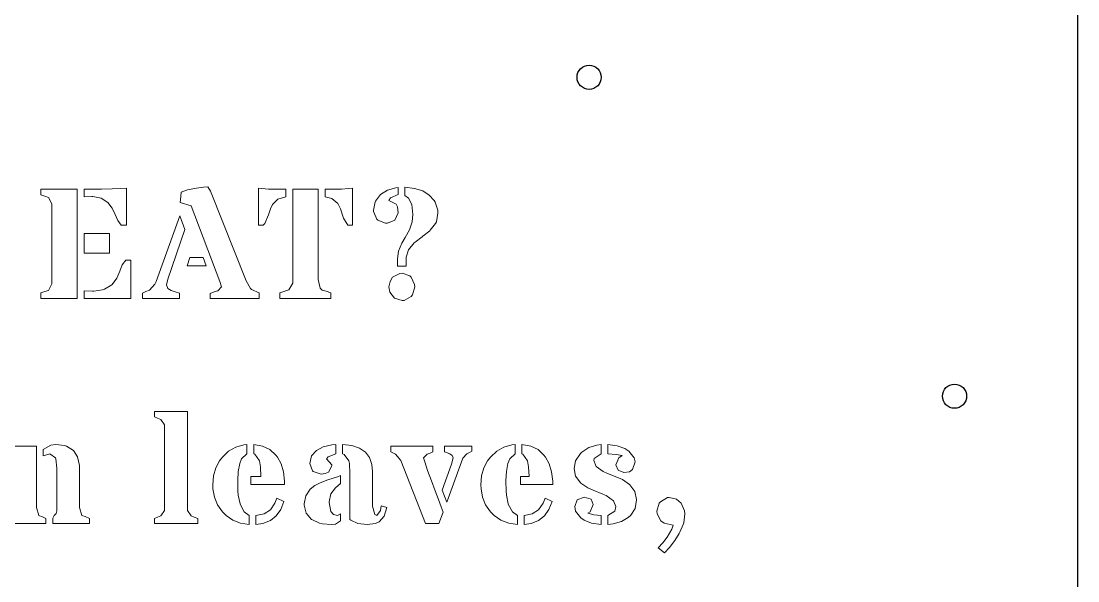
# Model space of a CAD drawing. Header units: millimetres. Extents: x 3735 to 5333, y 3252 to 4770.
# Drawn here: x 5062.8 to 5289.8, y 4155.3 to 4275.5 of the extents above; entities that cross this region are included whole.
import ezdxf

# ---------------------------------------------------------------- set-up
doc = ezdxf.new("R2010")
doc.units = ezdxf.units.MM
doc.layers.add('ext', color=18, linetype='Continuous', true_color=0x000000)
doc.layers.add('MASHARAB', color=6, linetype='Continuous', true_color=0xff00ff)

msp = doc.modelspace()

# ---------------------------------------------------------------- linework, layer by layer
at = {"layer": 'ext'}
msp.add_lwpolyline([(4539.85, 4769.98), (4539.85, 3799.98), (5289.85, 3799.98), (5289.85, 4769.98)], close=True, dxfattribs=at)
at = {"layer": 'MASHARAB', "lineweight": 0}
for p, q in [((5074.86, 4239.46), (5067.06, 4239.46)), ((5067.06, 4239.46), (5067.06, 4238.2)), ((5074.86, 4215.96), (5074.86, 4239.46)), ((5076.35, 4239.46), (5076.35, 4237.8)), ((5080.08, 4239.46), (5076.35, 4239.46)), ((5082.39, 4239.49), (5080.08, 4239.46)), ((5084.21, 4239.56), (5082.39, 4239.49)), ((5085.47, 4239.69), (5084.21, 4239.56)), ((5085.47, 4231.69), (5085.47, 4239.69)), ((5097.23, 4238.83), (5097.1, 4237.87)), ((5098.59, 4239.29), (5097.23, 4238.83)), ((5100.47, 4239.69), (5098.59, 4239.29)), ((5101.99, 4239.89), (5100.47, 4239.69)), ((5102.92, 4239.95), (5101.99, 4239.89)), ((5103.51, 4239.03), (5102.92, 4239.95)), ((5111.18, 4219.76), (5103.51, 4239.03)), ((5113.82, 4239.69), (5113.82, 4231.72)), ((5116, 4239.46), (5113.82, 4239.69)), ((5116.17, 4239.46), (5116, 4239.46)), ((5119.7, 4239.46), (5116.17, 4239.46)), ((5119.7, 4237.77), (5119.7, 4239.46)), ((5126.67, 4239.46), (5121.19, 4239.46)), ((5121.19, 4239.46), (5121.19, 4219.33)), ((5126.67, 4220.06), (5126.67, 4239.46)), ((5131.66, 4239.46), (5128.16, 4239.46)), ((5128.16, 4239.46), (5128.16, 4237.77)), ((5133.18, 4239.59), (5131.66, 4239.46)), ((5134.04, 4239.69), (5133.18, 4239.59)), ((5134.04, 4231.72), (5134.04, 4239.69)), ((5141.51, 4239.23), (5140.06, 4238.3)), ((5143.33, 4239.75), (5141.51, 4239.23)), ((5143.83, 4239.82), (5143.33, 4239.75)), ((5143.83, 4238.27), (5143.83, 4239.82)), ((5145.28, 4239.85), (5145.28, 4238.07)), ((5147.36, 4239.59), (5145.28, 4239.85)), ((5149.11, 4239.06), (5147.36, 4239.59)), ((5150.5, 4238.17), (5149.11, 4239.06)), ((5067.06, 4238.2), (5067.92, 4237.94)), ((5067.92, 4237.94), (5068.68, 4237.67)), ((5068.68, 4237.67), (5069.41, 4236.28)), ((5076.35, 4237.8), (5078, 4237.87)), ((5078, 4237.87), (5078.23, 4237.87)), ((5078.23, 4237.87), (5080.01, 4237.51)), ((5080.01, 4237.51), (5081.47, 4236.61)), ((5081.47, 4236.61), (5082.39, 4235.39)), ((5097.1, 4237.87), (5096.97, 4236.61)), ((5096.97, 4236.61), (5099.35, 4235.89)), ((5116.79, 4236.12), (5117.98, 4237.28)), ((5117.98, 4237.28), (5119.7, 4237.77)), ((5128.16, 4237.77), (5129.55, 4237.44)), ((5129.55, 4237.44), (5130.84, 4236.38)), ((5130.84, 4236.38), (5131.43, 4235.19)), ((5138.87, 4236.71), (5138.54, 4234.93)), ((5138.93, 4236.85), (5138.87, 4236.71)), ((5140.06, 4238.3), (5138.93, 4236.85)), ((5141.84, 4237.01), (5142.14, 4237.57)), ((5143.36, 4236.19), (5141.84, 4237.01)), ((5142.14, 4237.57), (5143.83, 4238.27)), ((5145.28, 4238.07), (5146.01, 4237.54)), ((5146.01, 4237.54), (5146.73, 4236.12)), ((5151.56, 4237.01), (5150.5, 4238.17)), ((5151.76, 4236.68), (5151.56, 4237.01)), ((5152.32, 4234.96), (5151.76, 4236.68)), ((5069.41, 4236.28), (5069.41, 4219.1)), ((5082.39, 4235.39), (5083.05, 4234)), ((5099.35, 4235.89), (5105.53, 4219.6)), ((5116, 4233.91), (5116.4, 4235.19)), ((5116.4, 4235.19), (5116.79, 4236.12)), ((5131.43, 4235.19), (5132.03, 4233.41)), ((5138.54, 4234.93), (5138.54, 4234.63)), ((5138.54, 4234.63), (5139.23, 4232.98)), ((5143.13, 4232.81), (5143.83, 4234.33)), ((5143.66, 4235.66), (5143.36, 4236.19)), ((5143.83, 4234.33), (5143.66, 4235.66)), ((5146.73, 4236.12), (5147, 4233.97)), ((5152.05, 4232.45), (5152.35, 4234.3)), ((5152.35, 4234.3), (5152.32, 4234.96)), ((5083.05, 4234), (5083.62, 4232.72)), ((5083.62, 4232.72), (5084.31, 4231.69)), ((5096.93, 4233.71), (5091.81, 4219.6)), ((5098.02, 4230.77), (5096.93, 4233.71)), ((5114.84, 4231.72), (5115.17, 4232.09)), ((5115.17, 4232.09), (5116, 4233.91)), ((5132.03, 4233.41), (5132.06, 4233.24)), ((5132.06, 4233.24), (5133.02, 4231.72)), ((5139.23, 4232.98), (5139.46, 4232.75)), ((5139.46, 4232.75), (5141.12, 4232.15)), ((5141.12, 4232.15), (5141.51, 4232.15)), ((5141.51, 4232.15), (5143.13, 4232.81)), ((5146.83, 4232.45), (5146.27, 4230.73)), ((5147, 4233.97), (5146.83, 4232.45)), ((5150.73, 4230.63), (5151.86, 4232.09)), ((5151.86, 4232.09), (5152.05, 4232.45)), ((5081.83, 4229.94), (5076.35, 4229.94)), ((5076.35, 4229.94), (5076.35, 4225.71)), ((5081.83, 4225.71), (5081.83, 4229.94)), ((5084.31, 4231.69), (5085.47, 4231.69)), ((5094.32, 4220.13), (5098.02, 4230.77)), ((5113.82, 4231.72), (5114.84, 4231.72)), ((5133.02, 4231.72), (5134.04, 4231.72)), ((5146.27, 4230.73), (5145.31, 4229.05)), ((5149.15, 4229.34), (5150.6, 4230.5)), ((5150.6, 4230.5), (5150.73, 4230.63)), ((5144.59, 4227.82), (5143.89, 4226.11)), ((5145.31, 4229.05), (5144.59, 4227.82)), ((5146.07, 4226.44), (5147.29, 4227.92)), ((5147.29, 4227.92), (5147.46, 4228.06)), ((5147.46, 4228.06), (5148.95, 4229.21)), ((5148.95, 4229.21), (5149.15, 4229.34)), ((5076.35, 4225.71), (5081.83, 4225.71)), ((5143.89, 4226.11), (5143.66, 4224.49)), ((5145.54, 4224.82), (5146.07, 4226.44)), ((5084.54, 4223.2), (5084.01, 4221.84)), ((5085.3, 4224.16), (5084.54, 4223.2)), ((5086.42, 4224.16), (5085.3, 4224.16)), ((5086.42, 4215.96), (5086.42, 4224.16)), ((5099.08, 4224.75), (5098.52, 4223)), ((5098.52, 4223), (5102.59, 4223)), ((5101.92, 4224.75), (5099.08, 4224.75)), ((5102.59, 4223), (5101.92, 4224.75)), ((5143.66, 4224.49), (5143.66, 4222.9)), ((5143.66, 4222.9), (5145.54, 4222.9)), ((5145.54, 4224.39), (5145.54, 4224.82)), ((5145.54, 4222.9), (5145.54, 4224.39)), ((5084.01, 4221.84), (5083.38, 4220.36)), ((5142.64, 4220.55), (5142.07, 4219.63)), ((5144.16, 4221.35), (5142.64, 4220.55)), ((5144.65, 4221.38), (5144.16, 4221.35)), ((5146.3, 4220.82), (5144.65, 4221.38)), ((5146.63, 4220.55), (5146.3, 4220.82)), ((5147.36, 4218.94), (5146.63, 4220.55)), ((5069.41, 4219.1), (5068.68, 4217.71)), ((5082.33, 4218.9), (5080.74, 4217.94)), ((5082.39, 4218.97), (5082.33, 4218.9)), ((5083.38, 4220.36), (5082.39, 4218.97)), ((5091.58, 4219.07), (5090.42, 4217.78)), ((5091.81, 4219.6), (5091.58, 4219.07)), ((5094.06, 4218.9), (5094.32, 4220.13)), ((5094.32, 4218.14), (5094.06, 4218.9)), ((5095.05, 4217.71), (5094.32, 4218.14)), ((5105.86, 4218.44), (5105.06, 4217.61)), ((5105.53, 4219.6), (5105.86, 4218.44)), ((5112.1, 4218.11), (5111.18, 4219.76)), ((5121.16, 4219.27), (5120.33, 4217.81)), ((5121.19, 4219.33), (5121.16, 4219.27)), ((5127.07, 4218.18), (5126.67, 4220.06)), ((5127.5, 4217.78), (5127.07, 4218.18)), ((5142.07, 4219.63), (5141.84, 4218.47)), ((5141.84, 4218.47), (5142.04, 4217.32)), ((5146.9, 4216.75), (5147.39, 4218.47)), ((5147.39, 4218.47), (5147.36, 4218.94)), ((5067.92, 4217.48), (5067.06, 4217.18)), ((5067.06, 4217.18), (5067.06, 4215.96)), ((5067.06, 4215.96), (5074.86, 4215.96)), ((5068.68, 4217.71), (5067.92, 4217.48)), ((5076.35, 4217.61), (5076.35, 4215.96)), ((5078.16, 4217.55), (5076.35, 4217.61)), ((5076.35, 4215.96), (5086.42, 4215.96)), ((5078.43, 4217.55), (5078.16, 4217.55)), ((5080.28, 4217.81), (5078.43, 4217.55)), ((5080.74, 4217.94), (5080.28, 4217.81)), ((5089.63, 4217.45), (5088.9, 4217.08)), ((5088.9, 4217.08), (5088.9, 4215.96)), ((5088.9, 4215.96), (5096.83, 4215.96)), ((5090.42, 4217.78), (5089.63, 4217.45)), ((5095.94, 4217.42), (5095.05, 4217.71)), ((5096.83, 4217.08), (5095.94, 4217.42)), ((5096.83, 4215.96), (5096.83, 4217.08)), ((5104.27, 4217.38), (5103.41, 4217.02)), ((5103.41, 4217.02), (5103.41, 4215.96)), ((5103.41, 4215.96), (5113.95, 4215.96)), ((5105.06, 4217.61), (5104.27, 4217.38)), ((5112.33, 4217.88), (5112.1, 4218.11)), ((5113.95, 4217.18), (5112.33, 4217.88)), ((5113.95, 4215.96), (5113.95, 4217.18)), ((5119.44, 4217.51), (5118.41, 4217.18)), ((5118.41, 4217.18), (5118.41, 4215.96)), ((5118.41, 4215.96), (5129.38, 4215.96)), ((5120.33, 4217.81), (5119.44, 4217.51)), ((5128.39, 4217.55), (5127.5, 4217.78)), ((5129.38, 4217.18), (5128.39, 4217.55)), ((5129.38, 4215.96), (5129.38, 4217.18)), ((5142.04, 4217.32), (5143, 4216.03)), ((5143, 4216.03), (5144.65, 4215.56)), ((5145.08, 4215.56), (5146.63, 4216.39)), ((5146.63, 4216.39), (5146.9, 4216.75)), ((5144.65, 4215.56), (5145.08, 4215.56)), ((5091.44, 4191.7), (5091.44, 4190.54)), ((5098.54, 4191.7), (5091.44, 4191.7)), ((5098.54, 4170.42), (5098.54, 4191.7)), ((5091.44, 4190.54), (5092.13, 4190.24)), ((5092.13, 4190.24), (5092.86, 4190.01)), ((5092.86, 4190.01), (5093.62, 4188.82)), ((5093.62, 4188.82), (5093.62, 4170.42)), ((5066.09, 4184.26), (5059.06, 4184.26)), ((5066.09, 4171.11), (5066.09, 4184.26)), ((5069.23, 4184.43), (5067.58, 4183.53)), ((5070.29, 4184.59), (5069.23, 4184.43)), ((5072.17, 4184.39), (5070.29, 4184.59)), ((5072.57, 4184.26), (5072.17, 4184.39)), ((5074.06, 4183.34), (5072.57, 4184.26)), ((5110.64, 4184.53), (5108.92, 4184.03)), ((5111.33, 4184.59), (5110.64, 4184.53)), ((5111.33, 4182.61), (5111.33, 4184.59)), ((5114.67, 4184.23), (5112.79, 4184.59)), ((5112.79, 4184.59), (5112.79, 4182.61)), ((5116.26, 4183.5), (5114.67, 4184.23)), ((5127.72, 4184.1), (5126.27, 4183.34)), ((5129.57, 4184.53), (5127.72, 4184.1)), ((5130.4, 4184.59), (5129.57, 4184.53)), ((5130.4, 4182.61), (5130.4, 4184.59)), ((5133.9, 4184.36), (5131.89, 4184.59)), ((5131.89, 4184.59), (5131.89, 4182.61)), ((5135.52, 4183.8), (5133.9, 4184.36)), ((5142.23, 4184.26), (5142.23, 4183.01)), ((5151.29, 4184.26), (5142.23, 4184.26)), ((5151.29, 4183.04), (5151.29, 4184.26)), ((5153.76, 4184.26), (5153.76, 4183.04)), ((5159.68, 4184.26), (5153.76, 4184.26)), ((5159.68, 4183.14), (5159.68, 4184.26)), ((5168.27, 4184.53), (5166.52, 4184.03)), ((5168.93, 4184.59), (5168.27, 4184.53)), ((5168.93, 4182.61), (5168.93, 4184.59)), ((5172.3, 4184.23), (5170.42, 4184.59)), ((5170.42, 4184.59), (5170.42, 4182.61)), ((5173.89, 4183.5), (5172.3, 4184.23)), ((5186.51, 4184.49), (5184.79, 4183.96)), ((5187.4, 4184.59), (5186.51, 4184.49)), ((5187.4, 4182.61), (5187.4, 4184.59)), ((5190.87, 4184.33), (5188.86, 4184.59)), ((5188.86, 4184.59), (5188.86, 4182.61)), ((5192.53, 4183.73), (5190.87, 4184.33)), ((5067.58, 4183.53), (5067.58, 4182.18)), ((5067.58, 4182.18), (5068.97, 4182.61)), ((5068.97, 4182.61), (5070.22, 4181.72)), ((5074.95, 4181.95), (5074.06, 4183.34)), ((5075.35, 4180.1), (5074.95, 4181.95)), ((5106.05, 4181.92), (5105.45, 4181.12)), ((5107.37, 4183.17), (5106.05, 4181.92)), ((5108.92, 4184.03), (5107.37, 4183.17)), ((5110.14, 4181.52), (5111.33, 4182.61)), ((5112.79, 4182.61), (5113.02, 4182.51)), ((5113.02, 4182.51), (5114.01, 4181.09)), ((5117.55, 4182.35), (5116.26, 4183.5)), ((5117.91, 4181.88), (5117.55, 4182.35)), ((5118.67, 4180.43), (5117.91, 4181.88)), ((5125.18, 4182.15), (5124.82, 4180.56)), ((5126.27, 4183.34), (5125.18, 4182.15)), ((5128.45, 4181.55), (5128.78, 4181.95)), ((5128.78, 4181.95), (5130.4, 4182.61)), ((5131.89, 4182.61), (5132.22, 4182.48)), ((5132.22, 4182.48), (5133.24, 4181.09)), ((5136.78, 4182.94), (5135.52, 4183.8)), ((5137.67, 4181.78), (5136.78, 4182.94)), ((5142.23, 4183.01), (5142.79, 4182.71)), ((5142.79, 4182.71), (5143.22, 4182.54)), ((5143.22, 4182.54), (5144.38, 4181.19)), ((5149.3, 4181.72), (5150.06, 4182.54)), ((5150.06, 4182.54), (5150.69, 4182.74)), ((5150.69, 4182.74), (5151.29, 4183.04)), ((5153.76, 4183.04), (5154.36, 4182.81)), ((5154.36, 4182.81), (5154.95, 4182.58)), ((5154.95, 4182.58), (5155.42, 4182.28)), ((5155.42, 4182.28), (5155.61, 4181.75)), ((5157.7, 4181.65), (5158.59, 4182.61)), ((5158.59, 4182.61), (5159.15, 4182.87)), ((5159.15, 4182.87), (5159.68, 4183.14)), ((5163.68, 4181.92), (5163.05, 4181.12)), ((5165, 4183.17), (5163.68, 4181.92)), ((5166.52, 4184.03), (5165, 4183.17)), ((5167.78, 4181.52), (5168.93, 4182.61)), ((5170.42, 4182.61), (5170.62, 4182.51)), ((5170.62, 4182.51), (5171.64, 4181.09)), ((5175.14, 4182.35), (5173.89, 4183.5)), ((5175.51, 4181.88), (5175.14, 4182.35)), ((5176.27, 4180.43), (5175.51, 4181.88)), ((5182.98, 4182.64), (5181.95, 4181.12)), ((5183.31, 4182.94), (5182.98, 4182.64)), ((5184.79, 4183.96), (5183.31, 4182.94)), ((5185.95, 4181.62), (5187.4, 4182.61)), ((5188.86, 4182.61), (5190.64, 4182.44)), ((5190.64, 4182.44), (5191.93, 4182.25)), ((5191.93, 4182.25), (5191.24, 4181.75)), ((5193.35, 4183.2), (5192.53, 4183.73)), ((5194.54, 4181.75), (5193.35, 4183.2)), ((5070.22, 4181.72), (5070.29, 4181.52)), ((5070.29, 4181.52), (5070.46, 4179.54)), ((5070.46, 4179.54), (5070.46, 4170.35)), ((5075.35, 4179.7), (5075.35, 4180.1)), ((5075.35, 4171.11), (5075.35, 4179.7)), ((5104.63, 4179.57), (5104.16, 4177.85)), ((5105.45, 4181.12), (5104.63, 4179.57)), ((5109.48, 4178.81), (5109.81, 4180.56)), ((5109.81, 4180.56), (5110.14, 4181.52)), ((5114.01, 4181.09), (5114.24, 4179.8)), ((5114.24, 4179.8), (5114.34, 4177.72)), ((5119.17, 4178.74), (5118.67, 4180.43)), ((5124.82, 4180.56), (5125.44, 4178.94)), ((5129.57, 4180.26), (5128.45, 4181.55)), ((5128.85, 4178.64), (5129.57, 4180.03)), ((5129.57, 4180.03), (5129.57, 4180.26)), ((5133.24, 4181.09), (5133.34, 4180.53)), ((5133.34, 4180.53), (5133.41, 4178.35)), ((5138.2, 4180.33), (5137.67, 4181.78)), ((5138.33, 4178.78), (5138.2, 4180.33)), ((5144.38, 4181.19), (5149.67, 4167.64)), ((5149.53, 4180.86), (5149.3, 4181.72)), ((5150.16, 4179.01), (5149.53, 4180.86)), ((5155.25, 4180.36), (5153.3, 4174.78)), ((5154.29, 4172.23), (5157.7, 4181.65)), ((5155.61, 4181.75), (5155.25, 4180.36)), ((5162.26, 4179.57), (5161.76, 4177.85)), ((5163.05, 4181.12), (5162.26, 4179.57)), ((5167.08, 4178.81), (5167.41, 4180.56)), ((5167.41, 4180.56), (5167.78, 4181.52)), ((5171.64, 4181.09), (5171.84, 4179.8)), ((5171.84, 4179.8), (5171.94, 4177.72)), ((5176.8, 4178.74), (5176.27, 4180.43)), ((5181.95, 4181.12), (5181.62, 4179.44)), ((5185.88, 4181.16), (5185.95, 4181.62)), ((5186.38, 4179.9), (5185.88, 4181.16)), ((5187.83, 4178.81), (5186.38, 4179.9)), ((5191.24, 4181.75), (5190.58, 4180.26)), ((5190.58, 4180.26), (5191.07, 4179.07)), ((5194.15, 4179.21), (5194.71, 4180.86)), ((5194.71, 4180.86), (5194.54, 4181.75)), ((5104.16, 4177.85), (5104, 4175.93)), ((5109.35, 4176.89), (5109.48, 4178.81)), ((5112.2, 4177.72), (5112.2, 4176.03)), ((5114.34, 4177.72), (5112.2, 4177.72)), ((5119.4, 4176.76), (5119.17, 4178.74)), ((5125.44, 4178.94), (5125.58, 4178.81)), ((5125.58, 4178.81), (5127.29, 4178.25)), ((5127.29, 4178.25), (5128.12, 4178.35)), ((5128.12, 4178.35), (5128.85, 4178.64)), ((5130.8, 4177.65), (5128.72, 4176.99)), ((5131.42, 4177.98), (5130.8, 4177.65)), ((5131.42, 4176.23), (5131.42, 4177.98)), ((5133.41, 4178.35), (5133.41, 4168.53)), ((5138.33, 4171.37), (5138.33, 4178.78)), ((5150.99, 4176.83), (5150.16, 4179.01)), ((5161.76, 4177.85), (5161.6, 4175.93)), ((5166.98, 4176.89), (5167.08, 4178.81)), ((5170.13, 4177.72), (5170.13, 4176.03)), ((5171.94, 4177.72), (5170.13, 4177.72)), ((5177.03, 4176.76), (5176.8, 4178.74)), ((5181.62, 4179.44), (5181.95, 4177.79)), ((5181.95, 4177.79), (5183.04, 4176.33)), ((5188.76, 4178.41), (5187.83, 4178.81)), ((5190.81, 4177.59), (5188.76, 4178.41)), ((5192, 4177.06), (5190.81, 4177.59)), ((5191.07, 4179.07), (5192.3, 4178.58)), ((5192.3, 4178.58), (5193.49, 4178.74)), ((5193.49, 4178.74), (5194.15, 4179.21)), ((5104, 4175.93), (5104.03, 4175.11)), ((5104.03, 4175.11), (5104.33, 4173.29)), ((5109.35, 4176.79), (5109.35, 4176.89)), ((5109.38, 4174.68), (5109.35, 4176.79)), ((5112.2, 4176.03), (5119.43, 4176.03)), ((5119.43, 4176.03), (5119.4, 4176.76)), ((5124.95, 4175.01), (5123.96, 4173.59)), ((5125.91, 4175.77), (5124.95, 4175.01)), ((5127.1, 4176.36), (5125.91, 4175.77)), ((5128.72, 4176.99), (5127.1, 4176.36)), ((5129.38, 4173.98), (5130.33, 4175.27)), ((5130.33, 4175.27), (5131.42, 4176.23)), ((5151.78, 4174.68), (5150.99, 4176.83)), ((5161.6, 4175.93), (5161.63, 4175.11)), ((5161.63, 4175.11), (5161.96, 4173.29)), ((5166.98, 4176.79), (5166.98, 4176.89)), ((5167.02, 4174.68), (5166.98, 4176.79)), ((5170.13, 4176.03), (5177.03, 4176.03)), ((5177.03, 4176.03), (5177.03, 4176.76)), ((5183.04, 4176.33), (5184.6, 4175.31)), ((5184.6, 4175.31), (5185.72, 4174.78)), ((5193.55, 4176), (5192, 4177.06)), ((5193.58, 4175.97), (5193.55, 4176)), ((5194.64, 4174.51), (5193.58, 4175.97)), ((5104.33, 4173.29), (5105.02, 4171.64)), ((5109.48, 4173.69), (5109.38, 4174.68)), ((5109.85, 4171.87), (5109.48, 4173.69)), ((5117.74, 4173.06), (5117.35, 4172.04)), ((5119.26, 4172.37), (5117.74, 4173.06)), ((5123.96, 4173.59), (5123.63, 4171.9)), ((5129.01, 4172.3), (5129.38, 4173.98)), ((5152.48, 4172.8), (5151.78, 4174.68)), ((5153.07, 4171.21), (5152.48, 4172.8)), ((5153.3, 4174.78), (5154.29, 4172.23)), ((5161.96, 4173.29), (5162.62, 4171.64)), ((5167.08, 4173.69), (5167.02, 4174.68)), ((5167.45, 4171.87), (5167.08, 4173.69)), ((5175.38, 4173.06), (5174.95, 4172.04)), ((5176.9, 4172.37), (5175.38, 4173.06)), ((5182.25, 4172.73), (5181.75, 4171.28)), ((5183.77, 4173.29), (5182.25, 4172.73)), ((5185.26, 4172.86), (5183.77, 4173.29)), ((5185.75, 4171.7), (5185.26, 4172.86)), ((5185.72, 4174.78), (5187.77, 4173.95)), ((5187.77, 4173.95), (5188.53, 4173.62)), ((5188.53, 4173.62), (5190.08, 4172.53)), ((5195.04, 4172.76), (5194.64, 4174.51)), ((5195.04, 4172.7), (5195.04, 4172.76)), ((5201.71, 4173.19), (5200.16, 4172.3)), ((5202.01, 4173.19), (5201.71, 4173.19)), ((5203.63, 4172.89), (5202.01, 4173.19)), ((5204.62, 4172.04), (5203.63, 4172.89)), ((5066.59, 4169.36), (5066.09, 4171.11)), ((5075.84, 4169.39), (5075.35, 4171.11)), ((5105.02, 4171.64), (5106.05, 4170.18)), ((5109.85, 4171.8), (5109.85, 4171.87)), ((5110.77, 4170.18), (5109.85, 4171.8)), ((5116.36, 4170.61), (5115, 4169.72)), ((5117.35, 4172.04), (5116.36, 4170.61)), ((5117.61, 4169.29), (5118.6, 4170.65)), ((5118.6, 4170.65), (5119.26, 4172.37)), ((5123.63, 4171.9), (5123.66, 4171.61)), ((5123.66, 4171.61), (5124.09, 4169.89)), ((5129.01, 4172.17), (5129.01, 4172.3)), ((5129.38, 4170.22), (5129.01, 4172.17)), ((5138.79, 4169.56), (5138.33, 4171.37)), ((5140.18, 4171.41), (5140.05, 4170.42)), ((5141.37, 4171.11), (5140.18, 4171.41)), ((5140.81, 4169.23), (5141.37, 4171.11)), ((5153.5, 4170.05), (5153.07, 4171.21)), ((5162.62, 4171.64), (5163.64, 4170.18)), ((5167.48, 4171.8), (5167.45, 4171.87)), ((5168.37, 4170.18), (5167.48, 4171.8)), ((5173.96, 4170.61), (5172.6, 4169.72)), ((5174.95, 4172.04), (5173.96, 4170.61)), ((5175.24, 4169.29), (5176.2, 4170.65)), ((5176.2, 4170.65), (5176.9, 4172.37)), ((5181.75, 4171.28), (5181.95, 4170.32)), ((5185.06, 4170.18), (5185.75, 4171.7)), ((5190.08, 4172.53), (5190.61, 4171.31)), ((5190.61, 4171.31), (5190.35, 4170.28)), ((5193.78, 4169.42), (5194.71, 4170.88)), ((5194.71, 4170.88), (5195.04, 4172.7)), ((5199.93, 4172), (5199.4, 4170.28)), ((5200.16, 4172.3), (5199.93, 4172)), ((5205.35, 4170.38), (5204.62, 4172.04)), ((5066.79, 4169.26), (5066.59, 4169.36)), ((5067.25, 4169.13), (5066.79, 4169.26)), ((5068.14, 4168.7), (5067.25, 4169.13)), ((5068.14, 4167.64), (5068.14, 4168.7)), ((5069.93, 4169.39), (5069.66, 4168.8)), ((5069.66, 4168.8), (5069.66, 4167.64)), ((5070.32, 4169.82), (5069.93, 4169.39)), ((5070.46, 4170.35), (5070.32, 4169.82)), ((5076.11, 4169.26), (5075.84, 4169.39)), ((5076.57, 4169.13), (5076.11, 4169.26)), ((5077.49, 4168.7), (5076.57, 4169.13)), ((5077.49, 4167.64), (5077.49, 4168.7)), ((5092.13, 4169.03), (5091.44, 4168.7)), ((5091.44, 4168.7), (5091.44, 4167.64)), ((5092.86, 4169.26), (5092.13, 4169.03)), ((5093.62, 4170.42), (5092.86, 4169.26)), ((5099.34, 4169.26), (5098.54, 4170.42)), ((5100.03, 4169.03), (5099.34, 4169.26)), ((5100.76, 4168.7), (5100.03, 4169.03)), ((5100.76, 4167.64), (5100.76, 4168.7)), ((5106.05, 4170.18), (5106.84, 4169.39)), ((5106.84, 4169.39), (5108.29, 4168.37)), ((5108.29, 4168.37), (5109.95, 4167.71)), ((5111.83, 4169.39), (5110.77, 4170.18)), ((5111.83, 4167.41), (5111.83, 4169.39)), ((5115, 4169.72), (5113.28, 4169.39)), ((5113.28, 4169.39), (5113.28, 4167.41)), ((5114.77, 4167.64), (5116.36, 4168.27)), ((5116.36, 4168.27), (5117.61, 4169.29)), ((5124.09, 4169.89), (5125.21, 4168.53)), ((5125.21, 4168.53), (5125.28, 4168.5)), ((5125.28, 4168.5), (5126.93, 4167.71)), ((5129.91, 4169.59), (5129.38, 4170.22)), ((5130.8, 4169.39), (5129.91, 4169.59)), ((5130.37, 4167.47), (5131.42, 4168.2)), ((5131.42, 4169.75), (5130.8, 4169.39)), ((5131.42, 4168.2), (5131.42, 4169.75)), ((5133.41, 4168.53), (5133.67, 4168.33)), ((5133.67, 4168.33), (5135.19, 4167.64)), ((5139.26, 4169.39), (5138.79, 4169.56)), ((5140.05, 4170.42), (5139.26, 4169.39)), ((5139.72, 4168), (5140.81, 4169.23)), ((5152.57, 4167.64), (5153.5, 4170.05)), ((5163.64, 4170.18), (5164.47, 4169.39)), ((5164.47, 4169.39), (5165.89, 4168.37)), ((5165.89, 4168.37), (5167.58, 4167.71)), ((5169.43, 4169.39), (5168.37, 4170.18)), ((5169.43, 4167.41), (5169.43, 4169.39)), ((5172.6, 4169.72), (5170.91, 4169.39)), ((5170.91, 4169.39), (5170.91, 4167.41)), ((5172.37, 4167.64), (5173.96, 4168.27)), ((5173.96, 4168.27), (5175.24, 4169.29)), ((5181.95, 4170.32), (5183.08, 4168.86)), ((5183.08, 4168.86), (5183.77, 4168.37)), ((5183.77, 4168.37), (5185.39, 4167.74)), ((5184.56, 4169.85), (5185.06, 4170.18)), ((5185.88, 4169.49), (5184.56, 4169.85)), ((5187.4, 4169.39), (5185.88, 4169.49)), ((5187.4, 4167.41), (5187.4, 4169.39)), ((5190.35, 4170.28), (5188.86, 4169.39)), ((5188.86, 4169.39), (5188.86, 4167.41)), ((5191.8, 4168.07), (5193.25, 4168.96)), ((5193.25, 4168.96), (5193.78, 4169.42)), ((5199.4, 4170.28), (5199.43, 4169.72)), ((5199.43, 4169.72), (5200.26, 4168.2)), ((5200.26, 4168.2), (5200.95, 4167.74)), ((5205.18, 4167.81), (5205.41, 4169.69)), ((5205.41, 4169.69), (5205.35, 4170.38)), ((5059.06, 4167.64), (5068.14, 4167.64)), ((5069.66, 4167.64), (5077.49, 4167.64)), ((5091.44, 4167.64), (5100.76, 4167.64)), ((5109.95, 4167.71), (5111.83, 4167.41)), ((5113.28, 4167.41), (5114.77, 4167.64)), ((5126.93, 4167.71), (5127.56, 4167.54)), ((5127.56, 4167.54), (5129.48, 4167.41)), ((5129.48, 4167.41), (5130.37, 4167.47)), ((5135.19, 4167.64), (5137.18, 4167.41)), ((5137.18, 4167.41), (5138.96, 4167.64)), ((5138.96, 4167.64), (5139.72, 4168)), ((5149.67, 4167.64), (5152.57, 4167.64)), ((5167.58, 4167.71), (5169.43, 4167.41)), ((5170.91, 4167.41), (5172.37, 4167.64)), ((5185.39, 4167.74), (5187.4, 4167.41)), ((5188.86, 4167.41), (5190.02, 4167.54)), ((5190.02, 4167.54), (5191.8, 4168.07)), ((5200.95, 4167.74), (5202.87, 4167.31)), ((5202.61, 4166.42), (5201.61, 4164.7)), ((5202.87, 4167.31), (5202.61, 4166.42)), ((5204.36, 4165.76), (5205.08, 4167.44)), ((5205.08, 4167.44), (5205.18, 4167.81)), ((5201.61, 4164.7), (5200.66, 4163.51)), ((5202.08, 4162.48), (5203.23, 4163.97)), ((5203.23, 4163.97), (5204.19, 4165.46)), ((5204.19, 4165.46), (5204.36, 4165.76)), ((5200.66, 4163.51), (5199.7, 4162.39)), ((5199.7, 4162.39), (5201.02, 4161.36)), ((5201.02, 4161.36), (5202.08, 4162.48))]:
    msp.add_line(p, q, dxfattribs=at)
at = {"layer": 'MASHARAB'}
for centre in [(5184.85, 4263.48), (5263.35, 4194.98)]:
    msp.add_circle(centre, 2.6, dxfattribs=at)

doc.saveas('drawing.dxf')
